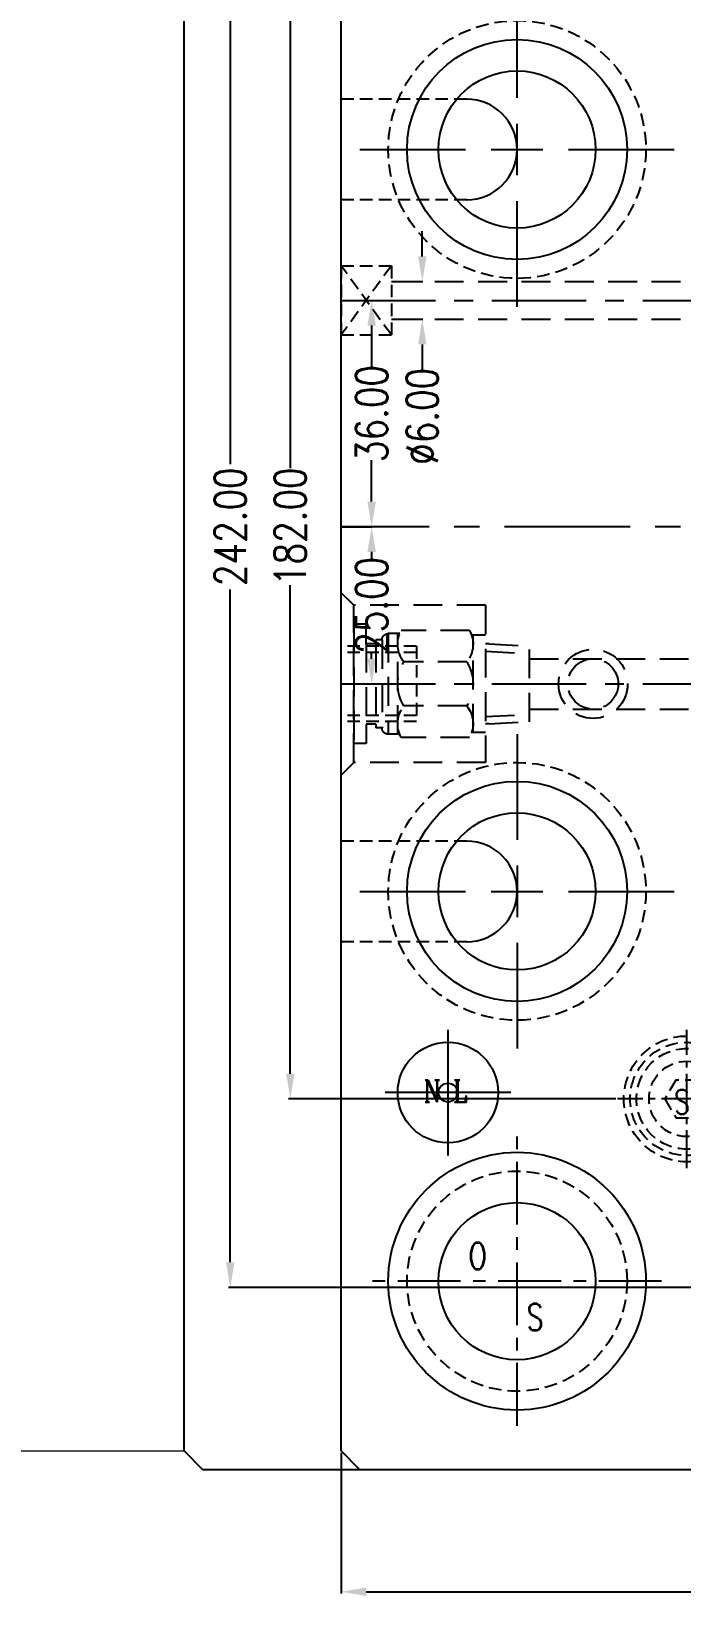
# Model space of a CAD drawing. Header units: millimetres. Extents: x 30214 to 31354, y -22640 to -21834.
# Drawn here: x 30961.2 to 31064.4, y -22223.5 to -21972.1 of the extents above; entities that cross this region are included whole.
import ezdxf

# ---------------------------------------------------------------- set-up
doc = ezdxf.new("R2010")
doc.units = ezdxf.units.MM
doc.header["$LTSCALE"] = 8
for name, pattern in [('CENTER', [2, 1.25, -0.25, 0.25, -0.25]), ('CENTER2', [1.125, 0.75, -0.125, 0.125, -0.125]), ('HIDDEN', [0.375, 0.25, -0.125])]:
    doc.linetypes.add(name, pattern=pattern)
doc.layers.get('DEFPOINTS').update_dxf_attribs({"color": 6})
for name, color, linetype in [('CL', 1, 'Continuous'), ('NL', 6, 'Continuous'), ('SCREW', 52, 'HIDDEN'), ('WT', 4, 'Continuous')]:
    doc.layers.add(name, color=color, linetype=linetype)
doc.layers.add('dim', color=3, linetype='Continuous', lineweight=15)
doc.styles.add('ROMANC', font='RomanC.ttf', dxfattribs={"width": 0.8, "height": 7})
doc.styles.add('ROMANS', font='ROMANS.shx', dxfattribs={"height": 5, "bigfont": 'chineset.shx'})
doc.styles.get("Standard").update_dxf_attribs({"font": 'txt.shx', "width": 0.8, "bigfont": 'chineset.shx'})
doc.styles.add('txt', font='txt.shx', dxfattribs={"width": 0.75, "height": 3.2})
doc.dimstyles.new('ISO-25', dxfattribs={"dimtxt": 5, "dimasz": 4, "dimexe": 0.3, "dimexo": 0.3, "dimtad": 0, "dimzin": 1, "dimdsep": 46, "dimtxsty": 'Standard', "dimcen": 0, "dimclrd": 3, "dimclre": 3, "dimclrt": 3, "dimazin": 0, "dimtfac": 1, "dimtofl": 0, "dimtmove": 0, "dimatfit": 0, "dimfxl": 0, "dimarcsym": 0})
doc.dimstyles.new('副本副本ISO-25', dxfattribs={"dimtxt": 5, "dimasz": 4, "dimexe": 0.1, "dimexo": 0.1, "dimgap": 0.1, "dimtad": 0, "dimzin": 1, "dimdsep": 46, "dimtxsty": 'Standard', "dimcen": 0, "dimclrd": 3, "dimclre": 3, "dimclrt": 3, "dimadec": 1, "dimazin": 0, "dimtfac": 1, "dimtofl": 0, "dimtmove": 0, "dimatfit": 0, "dimfxl": 0, "dimarcsym": 0})

# ---------------------------------------------------------------- blocks, each defined once
blk = doc.blocks.new('*D27449')
at = {"layer": 'DEFPOINTS', "color": 0}
for p in [(31010.43, -22197.81), (31280.43, -22197.81), (31010.43, -22220.21)]:
    blk.add_point(p, dxfattribs=at)
at = {"layer": 'dim', "color": 3, "lineweight": -2}
for p, q in [((31010.43, -22198.11), (31010.43, -22220.51)), ((31280.43, -22198.11), (31280.43, -22220.51)), ((31014.43, -22220.21), (31135.81, -22220.21)), ((31276.43, -22220.21), (31155.06, -22220.21))]:
    blk.add_line(p, q, dxfattribs=at)
at = {"layer": 'dim', "color": 3}
for points in [[(31014.43, -22219.54), (31014.43, -22220.87), (31010.43, -22220.21)], [(31276.43, -22220.87), (31276.43, -22219.54), (31280.43, -22220.21)]]:
    blk.add_solid(points, dxfattribs=at)
at = {"layer": 'dim', "color": 3, "insert": (31145.43, -22220.21), "char_height": 5, "attachment_point": 5}
blk.add_mtext('270.00', dxfattribs=at)
blk = doc.blocks.new('20160818.141139')
at = {"layer": 'SCREW', "linetype": 'CENTER2'}
for p, q in [((-5.25, -7.57), (-5.25, 14.43)), ((5.75, 3.43), (-16.25, 3.43))]:
    blk.add_line(p, q, dxfattribs=at)
at = {"layer": 'SCREW'}
blk.add_lwpolyline([(-3.52, 0.43), (-1.79, 3.43), (-3.52, 6.43), (-6.98, 6.43), (-8.72, 3.43), (-6.98, 0.43)], close=True, dxfattribs=at)
for radius in [10, 9, 8]:
    blk.add_circle((-5.25, 3.43), radius, dxfattribs=at)
at = {"layer": 'SCREW', "linetype": 'HIDDEN'}
blk.add_circle((-5.25, 3.43), 6, dxfattribs=at)
at = {"layer": 'SCREW', "color": 6, "insert": (-7.25, 4.89), "char_height": 3.888, "width": 5.6351, "attachment_point": 1, "style": 'txt'}
blk.add_mtext('S2', dxfattribs=at)
blk = doc.blocks.new('*D27474')
at = {"layer": 'DEFPOINTS', "color": 0}
for p in [(31002.34, -21959.81), (31054.43, -21959.81), (31054.43, -22141.81)]:
    blk.add_point(p, dxfattribs=at)
at = {"layer": 'dim', "color": 3, "lineweight": -2}
for p, q in [((31054.13, -21959.81), (31002.04, -21959.81)), ((31002.34, -21963.81), (31002.34, -22041.52)), ((31002.34, -22137.81), (31002.34, -22060.11)), ((31054.13, -22141.81), (31002.04, -22141.81))]:
    blk.add_line(p, q, dxfattribs=at)
at = {"layer": 'dim', "color": 3}
for points in [[(31003.01, -21963.81), (31001.68, -21963.81), (31002.34, -21959.81)], [(31001.68, -22137.81), (31003.01, -22137.81), (31002.34, -22141.81)]]:
    blk.add_solid(points, dxfattribs=at)
at = {"layer": 'dim', "color": 3, "insert": (31002.34, -22050.81), "char_height": 5, "attachment_point": 5, "rotation": 90}
blk.add_mtext('182.00', dxfattribs=at)
blk = doc.blocks.new('*D27475')
at = {"layer": 'DEFPOINTS', "color": 0}
for p in [(31079.43, -21929.81), (30992.79, -22171.81), (31079.43, -22171.81)]:
    blk.add_point(p, dxfattribs=at)
at = {"layer": 'dim', "color": 3, "lineweight": -2}
for p, q in [((31079.13, -21929.81), (30992.49, -21929.81)), ((30992.79, -21933.81), (30992.79, -22040.86)), ((30992.79, -22167.81), (30992.79, -22060.77)), ((31079.13, -22171.81), (30992.49, -22171.81))]:
    blk.add_line(p, q, dxfattribs=at)
at = {"layer": 'dim', "color": 3}
for points in [[(30993.46, -21933.81), (30992.12, -21933.81), (30992.79, -21929.81)], [(30992.12, -22167.81), (30993.46, -22167.81), (30992.79, -22171.81)]]:
    blk.add_solid(points, dxfattribs=at)
at = {"layer": 'dim', "color": 3, "insert": (30992.79, -22050.81), "char_height": 5, "attachment_point": 5, "rotation": 90}
blk.add_mtext('242.00', dxfattribs=at)
blk = doc.blocks.new('20111225.141457')
at = {"layer": 'NL'}
for radius in [8, 1.5]:
    blk.add_circle((0, 0), radius, dxfattribs=at)
at = {"layer": 'SCREW', "linetype": 'CENTER', "ltscale": 5}
for p, q in [((0, 10), (0, -10)), ((10, 0), (-10, 0))]:
    blk.add_line(p, q, dxfattribs=at)
at = {"layer": 'dim', "color": 6, "style": 'ROMANC', "width": 0.8}
blk.add_text('N L', height=3.528, dxfattribs=at).set_placement((-3.89, -1.53))
blk = doc.blocks.new('20150513.114552')
at = {"layer": 'WT', "color": 125, "linetype": 'HIDDEN'}
for p, q in [((-12, 6), (0, 6)), ((-12, 6), (-12, -6)), ((0, -6), (0, 6)), ((-12, 5), (0, 5)), ((-12, -5), (0, -5)), ((-12, -6), (0, -6))]:
    blk.add_line(p, q, dxfattribs=at)
blk = doc.blocks.new('20160903.151524')
at = {"layer": 'WT', "color": 125, "linetype": 'HIDDEN', "ltscale": 2.3}
for p, q in [((-6.35, 23.56), (-6.01, 30)), ((-6.01, 30), (6.01, 30)), ((-5.19, 23), (-4.82, 30)), ((5.19, 23), (4.82, 30)), ((6.35, 23.56), (6.01, 30)), ((12.5, 23), (-12.5, 23)), ((-12.5, 23), (-12.5, 2)), ((-7.75, 23), (-7.75, 20.77)), ((-6.35, 23.56), (-6.35, 23)), ((6.35, 23.56), (6.35, 23)), ((7.75, 23), (7.75, 20.77)), ((12.5, 23), (12.5, 2)), ((-8.5, 20.43), (-8.5, 9.57)), ((-7.75, 21), (7.75, 21)), ((8.5, 20.43), (8.5, 9.57)), ((-3.5, 20.01), (-3.5, 9.99)), ((3.5, 20.01), (3.5, 9.99)), ((-8, 9.33), (-8, 7.51)), ((-8, 9), (8, 9)), ((8, 9.33), (8, 7.51)), ((8, 7.51), (-8, 7.51)), ((7, 6.51), (-7, 6.51)), ((-7, 6.51), (-7, 5.51)), ((-6.4, 5.51), (-7, 5.51)), ((-6.4, 5.51), (-7, 5.51)), ((6.4, 5.51), (-6.4, 5.51)), ((-6.4, 5.51), (-6.4, 4.01)), ((6.4, 5.51), (6.4, 4.01)), ((6.4, 5.51), (7, 5.51)), ((6.4, 5.51), (7, 5.51)), ((7, 6.51), (7, 5.51)), ((-9.5, 4.01), (-9.5, 2)), ((-6.4, 4.01), (-9.5, 4.01)), ((6.4, 4.01), (-6.4, 4.01)), ((6.4, 4.01), (9.5, 4.01)), ((9.5, 4.01), (9.5, 2)), ((-12.5, 2), (-14.5, 0)), ((-14.5, 0), (14.5, 0)), ((-12.5, 2), (12.5, 2)), ((9.5, 2), (-9.5, 2)), ((12.5, 2), (14.5, 0))]:
    blk.add_line(p, q, dxfattribs=at)
at = {"layer": 'WT', "color": 125, "linetype": 'CENTER', "ltscale": 1.5}
blk.add_line((0, 0), (0, 30), dxfattribs=at)
at = {"layer": 'WT', "color": 125, "linetype": 'HIDDEN', "ltscale": 2.3}
for centre, radius, start, end in [((-6.32, 16.53), 4.47, 50.9817, 119.248), ((0, 14.34), 6.66, 58.3016, 121.6984), ((6.32, 16.53), 4.47, 60.752, 129.0183), ((-6.32, 13.47), 4.47, 240.752, 309.0183), ((0, 15.66), 6.66, 238.3016, 301.6984), ((6.32, 13.47), 4.47, 230.9817, 299.248), ((-7, 7.51), 1, 180, 270), ((7, 7.51), 1, 270, 0)]:
    blk.add_arc(centre, radius, start, end, dxfattribs=at)
blk = doc.blocks.new('20150513.114825')
at = {"layer": 'WT', "color": 125, "linetype": 'HIDDEN'}
for p, q in [((-5.5, 8), (5.5, 8)), ((5.5, 8), (-5.5, 0)), ((-5.5, 8), (5.5, 0)), ((-5.5, 0), (-5.5, 8)), ((5.5, 0), (5.5, 8)), ((-5.5, 0), (5.5, 0))]:
    blk.add_line(p, q, dxfattribs=at)
blk = doc.blocks.new('*D27490')
at = {"layer": 'DEFPOINTS', "color": 0}
for p in [(31018.43, -22011.81), (31023.35, -22011.81), (31018.43, -22017.81)]:
    blk.add_point(p, dxfattribs=at)
at = {"layer": 'dim', "color": 3, "lineweight": -2}
for p, q in [((31023.35, -22007.81), (31023.35, -22003.81)), ((31018.53, -22011.81), (31023.45, -22011.81)), ((31018.53, -22017.81), (31023.45, -22017.81)), ((31023.35, -22021.81), (31023.35, -22025.81))]:
    blk.add_line(p, q, dxfattribs=at)
at = {"layer": 'dim', "color": 3}
for points in [[(31022.69, -22007.81), (31024.02, -22007.81), (31023.35, -22011.81)], [(31024.02, -22021.81), (31022.69, -22021.81), (31023.35, -22017.81)]]:
    blk.add_solid(points, dxfattribs=at)
at = {"layer": 'dim', "color": 3, "insert": (31023.35, -22033.25), "char_height": 5, "attachment_point": 5, "rotation": 90}
blk.add_mtext('%%c6.00', dxfattribs=at)
blk = doc.blocks.new('*D27491')
at = {"layer": 'DEFPOINTS', "color": 0}
for p in [(31010.43, -22014.81), (31015.29, -22014.81), (31010.43, -22050.81)]:
    blk.add_point(p, dxfattribs=at)
at = {"layer": 'dim', "color": 3, "lineweight": -2}
for p, q in [((31010.53, -22014.81), (31015.39, -22014.81)), ((31015.29, -22018.81), (31015.29, -22025.38)), ((31015.29, -22046.81), (31015.29, -22040.25)), ((31010.53, -22050.81), (31015.39, -22050.81))]:
    blk.add_line(p, q, dxfattribs=at)
at = {"layer": 'dim', "color": 3}
for points in [[(31015.96, -22018.81), (31014.62, -22018.81), (31015.29, -22014.81)], [(31014.62, -22046.81), (31015.96, -22046.81), (31015.29, -22050.81)]]:
    blk.add_solid(points, dxfattribs=at)
at = {"layer": 'dim', "color": 3, "insert": (31015.29, -22032.81), "char_height": 5, "attachment_point": 5, "rotation": 90}
blk.add_mtext('36.00', dxfattribs=at)
blk = doc.blocks.new('*D27492')
at = {"layer": 'DEFPOINTS', "color": 0}
for p in [(31010.53, -22050.81), (31015.29, -22050.81), (31010.43, -22075.81)]:
    blk.add_point(p, dxfattribs=at)
at = {"layer": 'dim', "color": 3, "lineweight": -2}
for p, q in [((31010.63, -22050.81), (31015.39, -22050.81)), ((31015.29, -22054.81), (31015.29, -22055.88)), ((31015.29, -22071.81), (31015.29, -22070.75)), ((31010.53, -22075.81), (31015.39, -22075.81))]:
    blk.add_line(p, q, dxfattribs=at)
at = {"layer": 'dim', "color": 3}
for points in [[(31015.96, -22054.81), (31014.62, -22054.81), (31015.29, -22050.81)], [(31014.62, -22071.81), (31015.96, -22071.81), (31015.29, -22075.81)]]:
    blk.add_solid(points, dxfattribs=at)
at = {"layer": 'dim', "color": 3, "insert": (31015.29, -22063.31), "char_height": 5, "attachment_point": 5, "rotation": 90}
blk.add_mtext('25.00', dxfattribs=at)

msp = doc.modelspace()

# ---------------------------------------------------------------- linework, layer by layer
for p, q in [((30985.432, -22197.813), (30985.432, -21903.813)), ((31010.432, -22197.813), (31010.432, -21903.813)), ((30988.432, -22200.813), (30985.432, -22197.813)), ((31013.432, -22200.813), (31010.432, -22197.813)), ((31302.432, -22200.813), (30988.432, -22200.813))]:
    msp.add_line(p, q)
at = {"linetype": 'Continuous'}
for p, q in [((31038.432, -21982.613), (31038.432, -21965.813)), ((31038.432, -21994.913), (31038.432, -21986.713)), ((31013.432, -21990.813), (31030.232, -21990.813)), ((31034.332, -21990.813), (31042.532, -21990.813)), ((31046.632, -21990.813), (31063.432, -21990.813)), ((31038.432, -22015.813), (31038.432, -21999.013)), ((31038.432, -22083.813), (31038.432, -22100.613)), ((31038.432, -22104.713), (31038.432, -22112.913)), ((31013.432, -22108.813), (31030.232, -22108.813)), ((31034.332, -22108.813), (31042.532, -22108.813)), ((31046.632, -22108.813), (31063.432, -22108.813)), ((31038.432, -22117.013), (31038.432, -22133.813))]:
    msp.add_line(p, q, dxfattribs=at)
at = {"linetype": 'HIDDEN'}
for p, q in [((31030.432, -21982.813), (31010.432, -21982.813)), ((31030.432, -21998.813), (31010.432, -21998.813)), ((31030.432, -22100.813), (31010.432, -22100.813)), ((31030.432, -22116.813), (31010.432, -22116.813))]:
    msp.add_line(p, q, dxfattribs=at)
at = {"linetype": 'CENTER'}
for p, q in [((31038.432, -22193.813), (31038.432, -22147.813)), ((31061.432, -22170.813), (31015.432, -22170.813))]:
    msp.add_line(p, q, dxfattribs=at)
at = {"linetype": 'HIDDEN'}
for centre, radius in [((31038.432, -21990.813), 20.5), ((31038.432, -22108.813), 20.5), ((31038.432, -22170.813), 17.5)]:
    msp.add_circle(centre, radius, dxfattribs=at)
at = {"linetype": 'Continuous'}
for centre in [(31038.432, -21990.813), (31038.432, -22108.813)]:
    msp.add_circle(centre, 17.5, dxfattribs=at)
for centre, radius in [((31038.432, -21990.813), 12.5), ((31038.432, -22108.813), 12.5), ((31038.432, -22170.813), 20.5), ((31038.432, -22170.813), 12.5)]:
    msp.add_circle(centre, radius)
for centre in [(31030.432, -21990.813), (31030.432, -22108.813)]:
    msp.add_arc(centre, 8, 270, 90)
at = {"layer": 'CL', "color": 0, "linetype": 'CENTER', "ltscale": 2}
msp.add_line((31280.432, -22050.813), (31010.432, -22050.813), dxfattribs=at)
at = {"layer": 'dim'}
msp.add_line((30941.766, -22197.813), (30985.432, -22197.813), dxfattribs=at)
at = {"layer": 'WT', "color": 81, "linetype": 'HIDDEN', "ltscale": 2.3}
for p, q in [((31018.432, -22011.813), (31080.432, -22011.813)), ((31018.432, -22017.813), (31109.735, -22017.813))]:
    msp.add_line(p, q, dxfattribs=at)
at = {"layer": 'WT', "color": 81, "linetype": 'CENTER', "ltscale": 1.5}
msp.add_line((31010.432, -22014.813), (31108.184, -22014.813), dxfattribs=at)
at = {"layer": 'WT', "color": 125, "linetype": 'HIDDEN', "ltscale": 2.3}
for p, q in [((31040.432, -22071.813), (31102.432, -22071.813)), ((31040.432, -22079.813), (31096.432, -22079.813))]:
    msp.add_line(p, q, dxfattribs=at)
at = {"layer": 'WT', "color": 125, "linetype": 'CENTER', "ltscale": 1.5}
msp.add_line((31010.432, -22075.813), (31100.432, -22075.813), dxfattribs=at)
at = {"layer": 'WT', "color": 125, "linetype": 'HIDDEN', "ltscale": 2.3}
for radius in [5.5, 4, 4]:
    msp.add_circle((31050.532, -22075.813), radius, dxfattribs=at)

# ---------------------------------------------------------------- block references
at = {"layer": 'NL'}
msp.add_blockref('20111225.141457', (31027.432, -22140.813), dxfattribs=at)
at = {"layer": 'SCREW'}
msp.add_blockref('20160818.141139', (31070.685, -22145.244), dxfattribs=at)
at = {"layer": 'WT', "color": 125, "linetype": 'HIDDEN', "ltscale": 2.3, "rotation": -90}
msp.add_blockref('20150513.114825', (31010.432, -22014.813), dxfattribs=at)
at = {"layer": 'WT', "xscale": -1, "rotation": -90.00000000000001}
msp.add_blockref('20160903.151524', (31010.432, -22075.813), dxfattribs=at)
at = {"layer": 'WT', "color": 125, "linetype": 'HIDDEN', "ltscale": 2, "xscale": -1}
msp.add_blockref('20150513.114552', (31010.432, -22075.813), dxfattribs=at)

# ---------------------------------------------------------------- texts
at = {"style": 'ROMANS', "width": 0.75}
for s, p in [('O', (31030.681, -22168.908)), ('S', (31039.936, -22178.63))]:
    msp.add_text(s, height=4.2, dxfattribs=at).set_placement(p)

# ---------------------------------------------------------------- dimensions: what is measured, and where the dimension line sits
at = {"layer": 'dim'}
for base, p1, p2, picture, middle in [((30992.79, -22171.813), (31079.432, -21929.813), (31079.432, -22171.813), '*D27475', (30992.79, -22050.813)), ((31002.343, -21959.813), (31054.432, -22141.813), (31054.432, -21959.813), '*D27474', (31002.343, -22050.813))]:
    dim = msp.add_linear_dim(base=base, p1=p1, p2=p2, angle=90, dimstyle='ISO-25', override={"dimscale": 1}, dxfattribs=at)
    dim.commit()
    dim.dimension.update_dxf_attribs({"geometry": picture, "text_midpoint": middle})
dim = msp.add_linear_dim(base=(31023.353, -22011.813), p1=(31018.432, -22017.813), p2=(31018.432, -22011.813), angle=90, text='%%c<>', dimstyle='副本副本ISO-25', dxfattribs=at)
dim.commit()
dim.dimension.update_dxf_attribs({"geometry": '*D27490', "text_midpoint": (31023.353, -22033.247), "dimtype": 160})
for base, p1, p2, picture, middle in [((31015.291, -22014.813), (31010.432, -22050.813), (31010.432, -22014.813), '*D27491', (31015.291, -22032.813)), ((31015.291, -22050.813), (31010.432, -22075.813), (31010.532, -22050.813), '*D27492', (31015.291, -22063.313))]:
    dim = msp.add_linear_dim(base=base, p1=p1, p2=p2, angle=90, dimstyle='副本副本ISO-25', dxfattribs=at)
    dim.commit()
    dim.dimension.update_dxf_attribs({"geometry": picture, "text_midpoint": middle})
dim = msp.add_linear_dim(base=(31010.432, -22220.207), p1=(31280.432, -22197.813), p2=(31010.432, -22197.813), angle=180, dimstyle='ISO-25', override={"dimscale": 1}, dxfattribs=at)
dim.commit()
dim.dimension.update_dxf_attribs({"geometry": '*D27449', "text_midpoint": (31145.432, -22220.207), "dimtype": 160})

doc.saveas('drawing.dxf')
